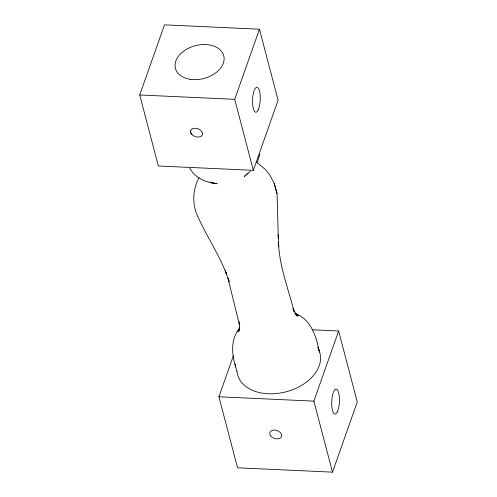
<?xml version="1.0" encoding="UTF-8"?>
<svg xmlns="http://www.w3.org/2000/svg" width="497" height="497" viewBox="0 0 497 497"><rect width="100%" height="100%" fill="white"/><g stroke="black" fill="none" stroke-linecap="round" stroke-linejoin="round"><path stroke-width="0.75" d="M259.825 154.194L257.34 162.233M139.732 94.977L164.488 24.85L259.459 29.205L278.09 100.214L253.333 170.341L158.363 165.992L139.732 94.977L234.702 99.332L253.333 170.341M234.702 99.332L259.459 29.205M312.389 329.809L338.637 331.008L357.268 402.023L332.512 472.15L237.541 467.795L218.91 396.786L233.354 355.877M332.512 472.15L313.88 401.135L338.637 331.008M239.355 329.269L238.628 330.996L239.703 327.79L239.082 329.965L239.579 327.094L239.361 330.462L239.219 321.652M199.061 177.609C193.221 188.27 192.153 201.235 196.191 212.71C204.926 233.795 218.376 252.725 226.502 274.176L225.234 270.641L229.179 281.55L227.949 278.109L239.417 324.69M239.2 329.368L237.827 331.828L239.243 329.318M239.846 327.921C230.44 338.513 231.596 354.423 235.74 367.003L235.143 364.264M247.991 173.198L244.412 176.416L250.5 171.142M218.91 396.786L313.88 401.135M189.742 168.197C195.191 178.143 206.41 182.722 217.214 183.76L214.847 183.374M212.033 182.921L214.785 183.368L210.281 182.051M295.224 313.619C310.358 318.739 315.937 335.587 318.975 349.751M295.74 314.098L298.206 315.52L295.162 313.682M295.672 314.054L297.194 315.173L295.696 313.831M256.694 162.308L265.721 169.788L269.734 174.901L274.158 183.275L277.053 193.731L278.326 238.722M294.702 312.936L297.771 316.191L295.417 313.296L296.498 315.03L292.919 308.308L294.187 311.836C288.353 288.788 279.252 266.262 278.519 242.225M191.438 134.041L190.593 132.388L190.581 130.773M319.552 351.826L317.9 347.279L319.577 351.963M274.158 183.275L277.053 193.731M236.808 371.389L235.124 364.245M278.084 234.404L278.755 246.338M318.403 349.105A42.549 28.857 -14.7 0 1 286.508 391.698A42.549 28.857 -14.7 0 1 237.019 371.048M270.275 435.353A6.244 4.169 19.4 0 0 280.73 437.795A6.244 4.169 19.4 0 0 276.121 430.253A6.244 4.169 19.4 0 0 270.275 435.353M337.426 411.64A12.487 3.833 -87.4 0 0 337.593 390.164A12.487 3.833 -87.4 0 0 331.704 402.937A12.487 3.833 -87.4 0 0 337.426 411.64M190.003 79.271A24.974 16.935 -14.7 0 0 223.948 56.646A24.974 16.935 -14.7 0 0 184.834 50.346A24.974 16.935 -14.7 0 0 190.003 79.271M192.059 134.724A6.244 4.169 19.4 0 0 202.291 135.035A6.244 4.169 19.4 0 0 195.24 128.214A6.244 4.169 19.4 0 0 192.059 134.724M258.247 109.837A12.487 3.833 -87.4 0 0 258.415 88.354A12.487 3.833 -87.4 0 0 252.526 101.127A12.487 3.833 -87.4 0 0 258.247 109.837"/></g></svg>
